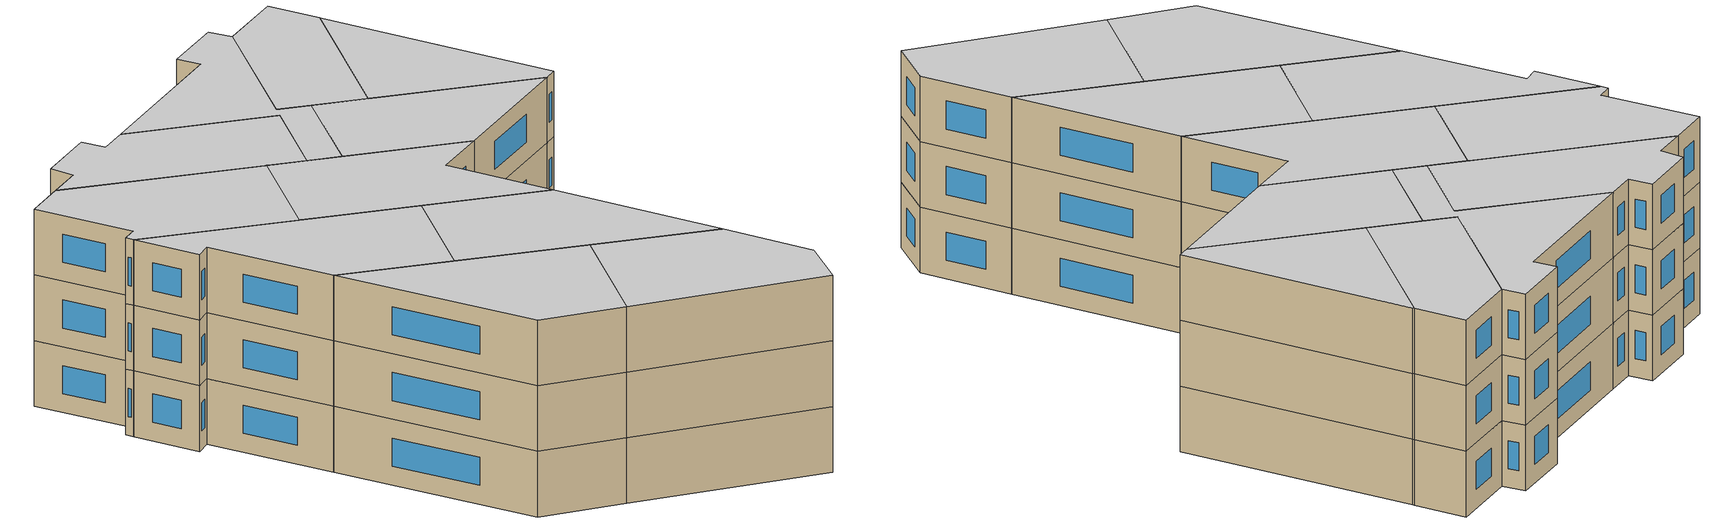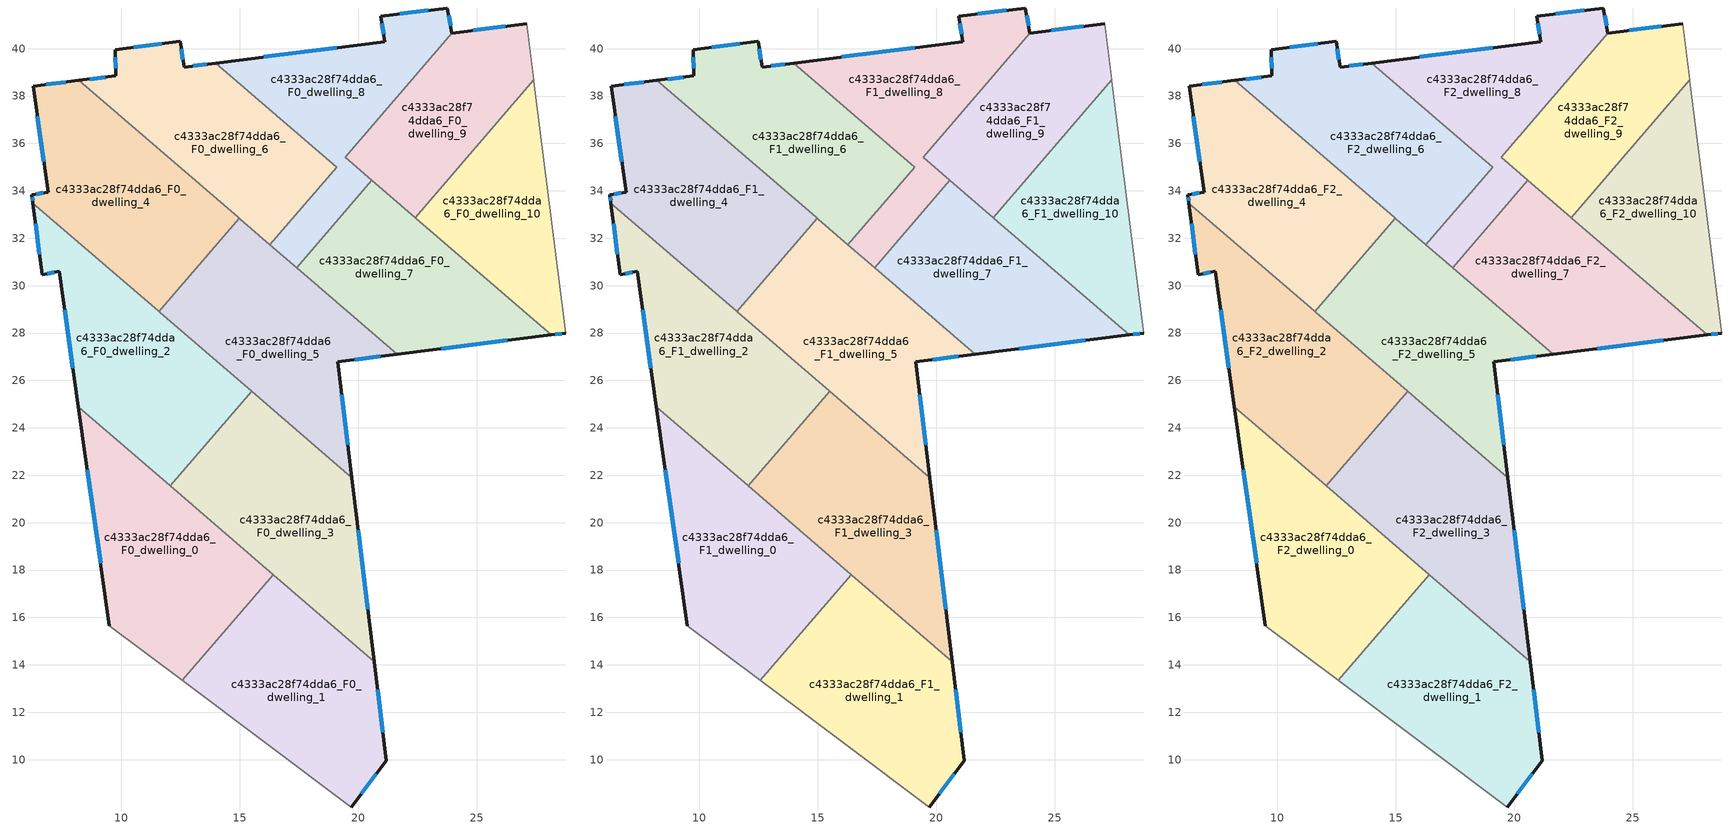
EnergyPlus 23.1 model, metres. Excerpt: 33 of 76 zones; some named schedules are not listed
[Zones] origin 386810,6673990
c4333ac28f74dda6_F0_dwelling_0
 floor ground (EU_floor_Construction): 16.42,17.81 12.58,13.34 9.51,15.64 8.2,24.88 z0
 wall outside (EU_wall_Construction): 8.2,24.88 9.51,15.64 z0:3
 wall to c4333ac28f74dda6_F0_dwelling_1 (EU_wall_Construction): 12.58,13.34 16.42,17.81 z0:3
 wall adiabatic (EU_wall_Construction): 9.51,15.64 12.58,13.34 z0:3
 wall to c4333ac28f74dda6_F0_dwelling_3 (EU_wall_Construction): 16.42,17.81 12.07,21.55 z0:3
 wall to c4333ac28f74dda6_F0_dwelling_2 (EU_wall_Construction): 12.07,21.55 8.2,24.88 z0:3
 window (EU_Window_Construction): 8.57,22.24 9.13,18.28 z0.86:2.14
c4333ac28f74dda6_F0_dwelling_1
 floor ground (EU_floor_Construction): 20.68,14.14 21.19,9.95 19.72,8 12.58,13.34 16.42,17.81 z0
 wall outside (EU_wall_Construction): 19.72,8 21.19,9.95 20.68,14.14 z0:3
 wall adiabatic (EU_wall_Construction): 12.58,13.34 19.72,8 z0:3
 wall to c4333ac28f74dda6_F0_dwelling_3 (EU_wall_Construction): 20.68,14.14 16.42,17.81 z0:3
 window (EU_Window_Construction): 21.05,11.15 20.83,12.94 / 20.14,8.56 20.77,9.39 z0.86:2.14
c4333ac28f74dda6_F0_dwelling_10
 floor ground (EU_floor_Construction): 27.42,38.62 28.76,28 28.16,27.92 22.44,32.84 22.4,32.87 27.41,38.69 z0
 wall outside (EU_wall_Construction): 28.16,27.92 28.76,28 z0:3
 wall to c4333ac28f74dda6_F0_dwelling_9 (EU_wall_Construction): 27.41,38.69 22.4,32.87 z0:3
 wall adiabatic (EU_wall_Construction): 28.76,28 27.42,38.62 27.41,38.69 z0:3
 wall to c4333ac28f74dda6_F0_dwelling_7 (EU_wall_Construction): 22.4,32.87 22.44,32.84 28.16,27.92 z0:3
 window (EU_Window_Construction): 28.33,27.94 28.59,27.98 z0.86:2.14
c4333ac28f74dda6_F0_dwelling_2
 floor ground (EU_floor_Construction): 15.51,25.54 12.07,21.55 8.2,24.88 7.39,30.61 6.67,30.46 6.28,33.48 z0
 wall outside (EU_wall_Construction): 6.28,33.48 6.67,30.46 7.39,30.61 8.2,24.88 z0:3
 wall to c4333ac28f74dda6_F0_dwelling_3 (EU_wall_Construction): 12.07,21.55 15.51,25.54 z0:3
 wall to c4333ac28f74dda6_F0_dwelling_4 (EU_wall_Construction): 11.6,28.91 11.56,28.94 6.28,33.48 z0:3
 wall to c4333ac28f74dda6_F0_dwelling_5 (EU_wall_Construction): 15.51,25.54 11.63,28.87 11.6,28.91 z0:3
 window (EU_Window_Construction): 7.62,28.97 7.97,26.52 / 6.87,30.5 7.18,30.57 / 6.39,32.62 6.56,31.32 z0.86:2.14
c4333ac28f74dda6_F0_dwelling_3
 floor ground (EU_floor_Construction): 19.74,21.9 20.68,14.14 12.07,21.55 15.51,25.54 z0
 wall outside (EU_wall_Construction): 20.68,14.14 19.74,21.9 z0:3
 wall to c4333ac28f74dda6_F0_dwelling_5 (EU_wall_Construction): 19.74,21.9 15.51,25.54 z0:3
 window (EU_Window_Construction): 20.41,16.35 20.01,19.68 z0.86:2.14
c4333ac28f74dda6_F0_dwelling_4
 floor ground (EU_floor_Construction): 14.95,32.88 14.98,32.84 11.6,28.91 11.56,28.94 6.28,33.48 6.23,33.83 6.92,33.94 6.29,38.42 8.22,38.66 z0
 wall outside (EU_wall_Construction): 8.22,38.66 6.29,38.42 6.92,33.94 6.23,33.83 6.28,33.48 z0:3
 wall to c4333ac28f74dda6_F0_dwelling_5 (EU_wall_Construction): 11.6,28.91 14.98,32.84 z0:3
 wall to c4333ac28f74dda6_F0_dwelling_6 (EU_wall_Construction): 14.98,32.84 14.95,32.88 8.22,38.66 z0:3
 window (EU_Window_Construction): 6.25,33.73 6.27,33.58 / 6.72,33.91 6.43,33.86 / 6.47,37.14 6.74,35.22 / 7.67,38.59 6.84,38.49 z0.86:2.14
c4333ac28f74dda6_F0_dwelling_5
 floor ground (EU_floor_Construction): 21.65,27.11 19.15,26.79 19.74,21.9 11.63,28.87 11.6,28.91 14.98,32.84 15.02,32.81 z0
 wall outside (EU_wall_Construction): 19.74,21.9 19.15,26.79 21.65,27.11 z0:3
 wall to c4333ac28f74dda6_F0_dwelling_7 (EU_wall_Construction): 21.65,27.11 17.41,30.75 z0:3
 wall to c4333ac28f74dda6_F0_dwelling_6 (EU_wall_Construction): 16.28,31.73 15.02,32.81 14.98,32.84 z0:3
 wall to c4333ac28f74dda6_F0_dwelling_8 (EU_wall_Construction): 17.41,30.75 16.28,31.73 z0:3
 window (EU_Window_Construction): 19.86,26.88 20.94,27.02 / 19.57,23.3 19.32,25.39 z0.86:2.14
c4333ac28f74dda6_F0_dwelling_6
 floor ground (EU_floor_Construction): 13.98,39.39 19.09,35 16.28,31.73 8.22,38.66 9.78,38.86 9.75,39.96 12.49,40.31 12.66,39.22 z0
 wall outside (EU_wall_Construction): 13.98,39.39 12.66,39.22 12.49,40.31 9.75,39.96 9.78,38.86 8.22,38.66 z0:3
 wall to c4333ac28f74dda6_F0_dwelling_8 (EU_wall_Construction): 16.28,31.73 19.09,35 13.98,39.39 z0:3
 window (EU_Window_Construction): 9.33,38.8 8.67,38.72 / 9.76,39.64 9.77,39.17 / 11.7,40.21 10.53,40.06 / 12.61,39.54 12.54,40 / 13.61,39.34 13.04,39.27 z0.86:2.14
c4333ac28f74dda6_F0_dwelling_7
 floor ground (EU_floor_Construction): 28.16,27.92 21.65,27.11 17.41,30.75 20.59,34.44 z0
 wall outside (EU_wall_Construction): 21.65,27.11 28.16,27.92 z0:3
 wall to c4333ac28f74dda6_F0_dwelling_8 (EU_wall_Construction): 20.59,34.44 17.41,30.75 z0:3
 wall to c4333ac28f74dda6_F0_dwelling_9 (EU_wall_Construction): 22.4,32.87 20.59,34.44 z0:3
 window (EU_Window_Construction): 23.51,27.34 26.3,27.69 z0.86:2.14
c4333ac28f74dda6_F0_dwelling_8
 floor ground (EU_floor_Construction): 23.76,41.71 23.96,40.65 19.45,35.42 20.59,34.44 17.41,30.75 16.28,31.73 19.09,35 13.98,39.39 21.13,40.3 20.96,41.37 z0
 wall outside (EU_wall_Construction): 23.96,40.65 23.76,41.71 20.96,41.37 21.13,40.3 13.98,39.39 z0:3
 wall to c4333ac28f74dda6_F0_dwelling_9 (EU_wall_Construction): 20.59,34.44 19.45,35.42 23.96,40.65 z0:3
 window (EU_Window_Construction): 19.09,40.04 16.03,39.65 / 21.01,41.07 21.08,40.6 / 22.96,41.62 21.76,41.47 / 23.9,40.96 23.82,41.41 z0.86:2.14
c4333ac28f74dda6_F0_dwelling_9
 floor ground (EU_floor_Construction): 27.11,41.05 27.41,38.69 22.4,32.87 19.45,35.42 23.96,40.65 z0
 wall outside (EU_wall_Construction): 27.11,41.05 23.96,40.65 z0:3
 wall adiabatic (EU_wall_Construction): 27.41,38.69 27.11,41.05 z0:3
 window (EU_Window_Construction): 26.21,40.94 24.86,40.77 z0.86:2.14
c4333ac28f74dda6_F1_dwelling_0
 floor to c4333ac28f74dda6_F0_dwelling_0 (EU_floor_Construction): 16.42,17.81 12.58,13.34 9.51,15.64 8.2,24.88 z3
 wall outside (EU_wall_Construction): 8.2,24.88 9.51,15.64 z3:6
 wall to c4333ac28f74dda6_F1_dwelling_1 (EU_wall_Construction): 12.58,13.34 16.42,17.81 z3:6
 wall adiabatic (EU_wall_Construction): 9.51,15.64 12.58,13.34 z3:6
 wall to c4333ac28f74dda6_F1_dwelling_3 (EU_wall_Construction): 16.42,17.81 12.07,21.55 z3:6
 wall to c4333ac28f74dda6_F1_dwelling_2 (EU_wall_Construction): 12.07,21.55 8.2,24.88 z3:6
 window (EU_Window_Construction): 8.57,22.24 9.13,18.28 z3.86:5.14
c4333ac28f74dda6_F1_dwelling_1
 floor to c4333ac28f74dda6_F0_dwelling_1 (EU_floor_Construction): 20.68,14.14 21.19,9.95 19.72,8 12.58,13.34 16.42,17.81 z3
 wall outside (EU_wall_Construction): 19.72,8 21.19,9.95 20.68,14.14 z3:6
 wall adiabatic (EU_wall_Construction): 12.58,13.34 19.72,8 z3:6
 wall to c4333ac28f74dda6_F1_dwelling_3 (EU_wall_Construction): 20.68,14.14 16.42,17.81 z3:6
 window (EU_Window_Construction): 21.05,11.15 20.83,12.94 / 20.14,8.56 20.77,9.39 z3.86:5.14
c4333ac28f74dda6_F1_dwelling_10
 floor to c4333ac28f74dda6_F0_dwelling_10 (EU_floor_Construction): 27.42,38.62 28.76,28 28.16,27.92 22.44,32.84 22.4,32.87 27.41,38.69 z3
 wall outside (EU_wall_Construction): 28.16,27.92 28.76,28 z3:6
 wall to c4333ac28f74dda6_F1_dwelling_9 (EU_wall_Construction): 27.41,38.69 22.4,32.87 z3:6
 wall adiabatic (EU_wall_Construction): 28.76,28 27.42,38.62 27.41,38.69 z3:6
 wall to c4333ac28f74dda6_F1_dwelling_7 (EU_wall_Construction): 22.4,32.87 22.44,32.84 28.16,27.92 z3:6
 window (EU_Window_Construction): 28.33,27.94 28.59,27.98 z3.86:5.14
c4333ac28f74dda6_F1_dwelling_2
 floor to c4333ac28f74dda6_F0_dwelling_2 (EU_floor_Construction): 15.51,25.54 12.07,21.55 8.2,24.88 7.39,30.61 6.67,30.46 6.28,33.48 z3
 wall outside (EU_wall_Construction): 6.28,33.48 6.67,30.46 7.39,30.61 8.2,24.88 z3:6
 wall to c4333ac28f74dda6_F1_dwelling_3 (EU_wall_Construction): 12.07,21.55 15.51,25.54 z3:6
 wall to c4333ac28f74dda6_F1_dwelling_4 (EU_wall_Construction): 11.6,28.91 11.56,28.94 6.28,33.48 z3:6
 wall to c4333ac28f74dda6_F1_dwelling_5 (EU_wall_Construction): 15.51,25.54 11.63,28.87 11.6,28.91 z3:6
 window (EU_Window_Construction): 7.62,28.97 7.97,26.52 / 6.87,30.5 7.18,30.57 / 6.39,32.62 6.56,31.32 z3.86:5.14
c4333ac28f74dda6_F1_dwelling_3
 floor to c4333ac28f74dda6_F0_dwelling_3 (EU_floor_Construction): 19.74,21.9 20.68,14.14 12.07,21.55 15.51,25.54 z3
 wall outside (EU_wall_Construction): 20.68,14.14 19.74,21.9 z3:6
 wall to c4333ac28f74dda6_F1_dwelling_5 (EU_wall_Construction): 19.74,21.9 15.51,25.54 z3:6
 window (EU_Window_Construction): 20.41,16.35 20.01,19.68 z3.86:5.14
c4333ac28f74dda6_F1_dwelling_4
 floor to c4333ac28f74dda6_F0_dwelling_4 (EU_floor_Construction): 14.95,32.88 14.98,32.84 11.6,28.91 11.56,28.94 6.28,33.48 6.23,33.83 6.92,33.94 6.29,38.42 8.22,38.66 z3
 wall outside (EU_wall_Construction): 8.22,38.66 6.29,38.42 6.92,33.94 6.23,33.83 6.28,33.48 z3:6
 wall to c4333ac28f74dda6_F1_dwelling_5 (EU_wall_Construction): 11.6,28.91 14.98,32.84 z3:6
 wall to c4333ac28f74dda6_F1_dwelling_6 (EU_wall_Construction): 14.98,32.84 14.95,32.88 8.22,38.66 z3:6
 window (EU_Window_Construction): 6.25,33.73 6.27,33.58 / 6.72,33.91 6.43,33.86 / 6.47,37.14 6.74,35.22 / 7.67,38.59 6.84,38.49 z3.86:5.14
c4333ac28f74dda6_F1_dwelling_5
 floor to c4333ac28f74dda6_F0_dwelling_5 (EU_floor_Construction): 21.65,27.11 19.15,26.79 19.74,21.9 11.63,28.87 11.6,28.91 14.98,32.84 15.02,32.81 z3
 wall outside (EU_wall_Construction): 19.74,21.9 19.15,26.79 21.65,27.11 z3:6
 wall to c4333ac28f74dda6_F1_dwelling_7 (EU_wall_Construction): 21.65,27.11 17.41,30.75 z3:6
 wall to c4333ac28f74dda6_F1_dwelling_6 (EU_wall_Construction): 16.28,31.73 15.02,32.81 14.98,32.84 z3:6
 wall to c4333ac28f74dda6_F1_dwelling_8 (EU_wall_Construction): 17.41,30.75 16.28,31.73 z3:6
 window (EU_Window_Construction): 19.86,26.88 20.94,27.02 / 19.57,23.3 19.32,25.39 z3.86:5.14
c4333ac28f74dda6_F1_dwelling_6
 floor to c4333ac28f74dda6_F0_dwelling_6 (EU_floor_Construction): 13.98,39.39 19.09,35 16.28,31.73 8.22,38.66 9.78,38.86 9.75,39.96 12.49,40.31 12.66,39.22 z3
 wall outside (EU_wall_Construction): 13.98,39.39 12.66,39.22 12.49,40.31 9.75,39.96 9.78,38.86 8.22,38.66 z3:6
 wall to c4333ac28f74dda6_F1_dwelling_8 (EU_wall_Construction): 16.28,31.73 19.09,35 13.98,39.39 z3:6
 window (EU_Window_Construction): 9.33,38.8 8.67,38.72 / 9.76,39.64 9.77,39.17 / 11.7,40.21 10.53,40.06 / 12.61,39.54 12.54,40 / 13.61,39.34 13.04,39.27 z3.86:5.14
c4333ac28f74dda6_F1_dwelling_7
 floor to c4333ac28f74dda6_F0_dwelling_7 (EU_floor_Construction): 28.16,27.92 21.65,27.11 17.41,30.75 20.59,34.44 z3
 wall outside (EU_wall_Construction): 21.65,27.11 28.16,27.92 z3:6
 wall to c4333ac28f74dda6_F1_dwelling_8 (EU_wall_Construction): 20.59,34.44 17.41,30.75 z3:6
 wall to c4333ac28f74dda6_F1_dwelling_9 (EU_wall_Construction): 22.4,32.87 20.59,34.44 z3:6
 window (EU_Window_Construction): 23.51,27.34 26.3,27.69 z3.86:5.14
c4333ac28f74dda6_F1_dwelling_8
 floor to c4333ac28f74dda6_F0_dwelling_8 (EU_floor_Construction): 23.76,41.71 23.96,40.65 19.45,35.42 20.59,34.44 17.41,30.75 16.28,31.73 19.09,35 13.98,39.39 21.13,40.3 20.96,41.37 z3
 wall outside (EU_wall_Construction): 23.96,40.65 23.76,41.71 20.96,41.37 21.13,40.3 13.98,39.39 z3:6
 wall to c4333ac28f74dda6_F1_dwelling_9 (EU_wall_Construction): 20.59,34.44 19.45,35.42 23.96,40.65 z3:6
 window (EU_Window_Construction): 19.09,40.04 16.03,39.65 / 21.01,41.07 21.08,40.6 / 22.96,41.62 21.76,41.47 / 23.9,40.96 23.82,41.41 z3.86:5.14
c4333ac28f74dda6_F1_dwelling_9
 floor to c4333ac28f74dda6_F0_dwelling_9 (EU_floor_Construction): 27.11,41.05 27.41,38.69 22.4,32.87 19.45,35.42 23.96,40.65 z3
 wall outside (EU_wall_Construction): 27.11,41.05 23.96,40.65 z3:6
 wall adiabatic (EU_wall_Construction): 27.41,38.69 27.11,41.05 z3:6
 window (EU_Window_Construction): 26.21,40.94 24.86,40.77 z3.86:5.14
c4333ac28f74dda6_F2_dwelling_0
 floor to c4333ac28f74dda6_F1_dwelling_0 (EU_floor_Construction): 16.42,17.81 12.58,13.34 9.51,15.64 8.2,24.88 z6
 wall outside (EU_wall_Construction): 8.2,24.88 9.51,15.64 z6:9
 wall to c4333ac28f74dda6_F2_dwelling_1 (EU_wall_Construction): 12.58,13.34 16.42,17.81 z6:9
 wall adiabatic (EU_wall_Construction): 9.51,15.64 12.58,13.34 z6:9
 wall to c4333ac28f74dda6_F2_dwelling_3 (EU_wall_Construction): 16.42,17.81 12.07,21.55 z6:9
 wall to c4333ac28f74dda6_F2_dwelling_2 (EU_wall_Construction): 12.07,21.55 8.2,24.88 z6:9
 window (EU_Window_Construction): 8.57,22.24 9.13,18.28 z6.86:8.14
 ceiling to c4333ac28f74dda6_F3_dwelling_0 (EU_floor_Construction): 12.58,13.34 16.42,17.81 8.2,24.88 9.51,15.64 z9
c4333ac28f74dda6_F2_dwelling_1
 floor to c4333ac28f74dda6_F1_dwelling_1 (EU_floor_Construction): 20.68,14.14 21.19,9.95 19.72,8 12.58,13.34 16.42,17.81 z6
 wall outside (EU_wall_Construction): 19.72,8 21.19,9.95 20.68,14.14 z6:9
 wall adiabatic (EU_wall_Construction): 12.58,13.34 19.72,8 z6:9
 wall to c4333ac28f74dda6_F2_dwelling_3 (EU_wall_Construction): 20.68,14.14 16.42,17.81 z6:9
 window (EU_Window_Construction): 21.05,11.15 20.83,12.94 / 20.14,8.56 20.77,9.39 z6.86:8.14
 ceiling to c4333ac28f74dda6_F3_dwelling_1 (EU_floor_Construction): 19.72,8 21.19,9.95 20.68,14.14 16.42,17.81 12.58,13.34 z9
c4333ac28f74dda6_F2_dwelling_10
 floor to c4333ac28f74dda6_F1_dwelling_10 (EU_floor_Construction): 27.42,38.62 28.76,28 28.16,27.92 22.44,32.84 22.4,32.87 27.41,38.69 z6
 wall outside (EU_wall_Construction): 28.16,27.92 28.76,28 z6:9
 wall to c4333ac28f74dda6_F2_dwelling_9 (EU_wall_Construction): 27.41,38.69 22.4,32.87 z6:9
 wall adiabatic (EU_wall_Construction): 28.76,28 27.42,38.62 27.41,38.69 z6:9
 wall to c4333ac28f74dda6_F2_dwelling_7 (EU_wall_Construction): 22.4,32.87 22.44,32.84 28.16,27.92 z6:9
 window (EU_Window_Construction): 28.33,27.94 28.59,27.98 z6.86:8.14
 ceiling to c4333ac28f74dda6_F3_dwelling_10 (EU_floor_Construction): 28.76,28 27.42,38.62 27.41,38.69 22.4,32.87 22.44,32.84 28.16,27.92 z9
c4333ac28f74dda6_F2_dwelling_2
 floor to c4333ac28f74dda6_F1_dwelling_2 (EU_floor_Construction): 15.51,25.54 12.07,21.55 8.2,24.88 7.39,30.61 6.67,30.46 6.28,33.48 z6
 wall outside (EU_wall_Construction): 6.28,33.48 6.67,30.46 7.39,30.61 8.2,24.88 z6:9
 wall to c4333ac28f74dda6_F2_dwelling_3 (EU_wall_Construction): 12.07,21.55 15.51,25.54 z6:9
 wall to c4333ac28f74dda6_F2_dwelling_4 (EU_wall_Construction): 11.6,28.91 11.56,28.94 6.28,33.48 z6:9
 wall to c4333ac28f74dda6_F2_dwelling_5 (EU_wall_Construction): 15.51,25.54 11.63,28.87 11.6,28.91 z6:9
 window (EU_Window_Construction): 7.62,28.97 7.97,26.52 / 6.87,30.5 7.18,30.57 / 6.39,32.62 6.56,31.32 z6.86:8.14
 ceiling to c4333ac28f74dda6_F3_dwelling_2 (EU_floor_Construction): 12.07,21.55 15.51,25.54 6.28,33.48 6.67,30.46 7.39,30.61 8.2,24.88 z9
c4333ac28f74dda6_F2_dwelling_3
 floor to c4333ac28f74dda6_F1_dwelling_3 (EU_floor_Construction): 19.74,21.9 20.68,14.14 12.07,21.55 15.51,25.54 z6
 wall outside (EU_wall_Construction): 20.68,14.14 19.74,21.9 z6:9
 wall to c4333ac28f74dda6_F2_dwelling_5 (EU_wall_Construction): 19.74,21.9 15.51,25.54 z6:9
 window (EU_Window_Construction): 20.41,16.35 20.01,19.68 z6.86:8.14
 ceiling to c4333ac28f74dda6_F3_dwelling_3 (EU_floor_Construction): 20.68,14.14 19.74,21.9 15.51,25.54 12.07,21.55 z9
c4333ac28f74dda6_F2_dwelling_4
 floor to c4333ac28f74dda6_F1_dwelling_4 (EU_floor_Construction): 14.95,32.88 14.98,32.84 11.6,28.91 11.56,28.94 6.28,33.48 6.23,33.83 6.92,33.94 6.29,38.42 8.22,38.66 z6
 wall outside (EU_wall_Construction): 8.22,38.66 6.29,38.42 6.92,33.94 6.23,33.83 6.28,33.48 z6:9
 wall to c4333ac28f74dda6_F2_dwelling_5 (EU_wall_Construction): 11.6,28.91 14.98,32.84 z6:9
 wall to c4333ac28f74dda6_F2_dwelling_6 (EU_wall_Construction): 14.98,32.84 14.95,32.88 8.22,38.66 z6:9
 window (EU_Window_Construction): 6.25,33.73 6.27,33.58 / 6.72,33.91 6.43,33.86 / 6.47,37.14 6.74,35.22 / 7.67,38.59 6.84,38.49 z6.86:8.14
 ceiling to c4333ac28f74dda6_F3_dwelling_4 (EU_floor_Construction): 11.6,28.91 14.98,32.84 14.95,32.88 8.22,38.66 6.29,38.42 6.92,33.94 6.23,33.83 6.28,33.48 11.56,28.94 z9
c4333ac28f74dda6_F2_dwelling_5
 floor to c4333ac28f74dda6_F1_dwelling_5 (EU_floor_Construction): 21.65,27.11 19.15,26.79 19.74,21.9 11.63,28.87 11.6,28.91 14.98,32.84 15.02,32.81 z6
 wall outside (EU_wall_Construction): 19.74,21.9 19.15,26.79 21.65,27.11 z6:9
 wall to c4333ac28f74dda6_F2_dwelling_7 (EU_wall_Construction): 21.65,27.11 17.41,30.75 z6:9
 wall to c4333ac28f74dda6_F2_dwelling_6 (EU_wall_Construction): 16.28,31.73 15.02,32.81 14.98,32.84 z6:9
 wall to c4333ac28f74dda6_F2_dwelling_8 (EU_wall_Construction): 17.41,30.75 16.28,31.73 z6:9
 window (EU_Window_Construction): 19.86,26.88 20.94,27.02 / 19.57,23.3 19.32,25.39 z6.86:8.14
 ceiling to c4333ac28f74dda6_F3_dwelling_5 (EU_floor_Construction): 19.74,21.9 19.15,26.79 21.65,27.11 15.02,32.81 14.98,32.84 11.6,28.91 11.63,28.87 z9
c4333ac28f74dda6_F2_dwelling_6
 floor to c4333ac28f74dda6_F1_dwelling_6 (EU_floor_Construction): 13.98,39.39 19.09,35 16.28,31.73 8.22,38.66 9.78,38.86 9.75,39.96 12.49,40.31 12.66,39.22 z6
 wall outside (EU_wall_Construction): 13.98,39.39 12.66,39.22 12.49,40.31 9.75,39.96 9.78,38.86 8.22,38.66 z6:9
 wall to c4333ac28f74dda6_F2_dwelling_8 (EU_wall_Construction): 16.28,31.73 19.09,35 13.98,39.39 z6:9
 window (EU_Window_Construction): 9.33,38.8 8.67,38.72 / 9.76,39.64 9.77,39.17 / 11.7,40.21 10.53,40.06 / 12.61,39.54 12.54,40 / 13.61,39.34 13.04,39.27 z6.86:8.14
 ceiling to c4333ac28f74dda6_F3_dwelling_6 (EU_floor_Construction): 16.28,31.73 19.09,35 13.98,39.39 12.66,39.22 12.49,40.31 9.75,39.96 9.78,38.86 8.22,38.66 z9
c4333ac28f74dda6_F2_dwelling_7
 floor to c4333ac28f74dda6_F1_dwelling_7 (EU_floor_Construction): 28.16,27.92 21.65,27.11 17.41,30.75 20.59,34.44 z6
 wall outside (EU_wall_Construction): 21.65,27.11 28.16,27.92 z6:9
 wall to c4333ac28f74dda6_F2_dwelling_8 (EU_wall_Construction): 20.59,34.44 17.41,30.75 z6:9
 wall to c4333ac28f74dda6_F2_dwelling_9 (EU_wall_Construction): 22.4,32.87 20.59,34.44 z6:9
 window (EU_Window_Construction): 23.51,27.34 26.3,27.69 z6.86:8.14
 ceiling to c4333ac28f74dda6_F3_dwelling_7 (EU_floor_Construction): 28.16,27.92 20.59,34.44 17.41,30.75 21.65,27.11 z9
c4333ac28f74dda6_F2_dwelling_8
 floor to c4333ac28f74dda6_F1_dwelling_8 (EU_floor_Construction): 23.76,41.71 23.96,40.65 19.45,35.42 20.59,34.44 17.41,30.75 16.28,31.73 19.09,35 13.98,39.39 21.13,40.3 20.96,41.37 z6
 wall outside (EU_wall_Construction): 23.96,40.65 23.76,41.71 20.96,41.37 21.13,40.3 13.98,39.39 z6:9
 wall to c4333ac28f74dda6_F2_dwelling_9 (EU_wall_Construction): 20.59,34.44 19.45,35.42 23.96,40.65 z6:9
 window (EU_Window_Construction): 19.09,40.04 16.03,39.65 / 21.01,41.07 21.08,40.6 / 22.96,41.62 21.76,41.47 / 23.9,40.96 23.82,41.41 z6.86:8.14
 ceiling to c4333ac28f74dda6_F3_dwelling_8 (EU_floor_Construction): 20.59,34.44 19.45,35.42 23.96,40.65 23.76,41.71 20.96,41.37 21.13,40.3 13.98,39.39 19.09,35 16.28,31.73 17.41,30.75 z9
c4333ac28f74dda6_F2_dwelling_9
 floor to c4333ac28f74dda6_F1_dwelling_9 (EU_floor_Construction): 27.11,41.05 27.41,38.69 22.4,32.87 19.45,35.42 23.96,40.65 z6
 wall outside (EU_wall_Construction): 27.11,41.05 23.96,40.65 z6:9
 wall adiabatic (EU_wall_Construction): 27.41,38.69 27.11,41.05 z6:9
 window (EU_Window_Construction): 26.21,40.94 24.86,40.77 z6.86:8.14
 ceiling to c4333ac28f74dda6_F3_dwelling_9 (EU_floor_Construction): 22.4,32.87 27.41,38.69 27.11,41.05 23.96,40.65 19.45,35.42 z9
[Building]
EU S2 Campaign: North Axis=0; Terrain=City; Solar Distribution=FullExterior
[Site:Location]
Helsinki-Vantaa.AP: Latitude=60.317; Longitude=24.963; Time Zone=2; Elevation=54.6
[SizingPeriod:WeatherFileDays]
AnnualSizingPeriod: Begin Month=1; Begin Day of Month=1; End Month=12; End Day of Month=31; Day of Week for Start Day=Monday; Use Weather File Daylight Saving Period=No; Use Weather File Rain and Snow Indicators=No
[MATERIAL]
EU_InternalMass_Material: Roughness=MediumRough; Thickness=0.1; Conductivity=1; Density=1800; Specific Heat=900; Thermal Absorptance=0.9; Solar Absorptance=0.7; Visible Absorptance=0.7
[MATERIAL:NOMASS] Roughness=MediumRough; Thermal Absorptance=0.9; Solar Absorptance=0.7; Visible Absorptance=0.7
Name | Thermal Resistance
EU_wall_NoMass | 1.10183
EU_floor_NoMass | 1.70606
[WINDOWMATERIAL:SIMPLEGLAZINGSYSTEM]
EU_Window_SimpleGlazing: UFactor=3.11035; Solar Heat Gain Coefficient=0.8; Visible Transmittance=0.8
[CONSTRUCTION]
EU_wall_Construction: EU_wall_NoMass
EU_floor_Construction: EU_floor_NoMass
EU_Window_Construction: EU_Window_SimpleGlazing
EU_InternalMass_Construction: EU_InternalMass_Material
[ZONE] Type=1; Multiplier=1; Ceiling Height=autocalculate; Floor Area=autocalculate; Part of Total Floor Area=Yes
Name | Volume
c4333ac28f74dda6_F0_dwelling_0; c4333ac28f74dda6_F1_dwelling_0; c4333ac28f74dda6_F2_dwelling_0 | 133.868
c4333ac28f74dda6_F0_dwelling_1; c4333ac28f74dda6_F1_dwelling_1; c4333ac28f74dda6_F2_dwelling_1 | 133.848
c4333ac28f74dda6_F0_dwelling_10; c4333ac28f74dda6_F1_dwelling_10; c4333ac28f74dda6_F2_dwelling_10 | 97.1448
c4333ac28f74dda6_F0_dwelling_2; c4333ac28f74dda6_F1_dwelling_2; c4333ac28f74dda6_F2_dwelling_2 | 133.855
c4333ac28f74dda6_F0_dwelling_3; c4333ac28f74dda6_F1_dwelling_3; c4333ac28f74dda6_F2_dwelling_3 | 133.854
c4333ac28f74dda6_F0_dwelling_4; c4333ac28f74dda6_F1_dwelling_4; c4333ac28f74dda6_F2_dwelling_4 | 134.108
c4333ac28f74dda6_F0_dwelling_5; c4333ac28f74dda6_F1_dwelling_5; c4333ac28f74dda6_F2_dwelling_5 | 133.578
c4333ac28f74dda6_F0_dwelling_6; c4333ac28f74dda6_F1_dwelling_6; c4333ac28f74dda6_F2_dwelling_6 | 121.592
c4333ac28f74dda6_F0_dwelling_7; c4333ac28f74dda6_F1_dwelling_7; c4333ac28f74dda6_F2_dwelling_7 | 113.573
c4333ac28f74dda6_F0_dwelling_8; c4333ac28f74dda6_F1_dwelling_8; c4333ac28f74dda6_F2_dwelling_8 | 106.486
c4333ac28f74dda6_F0_dwelling_9; c4333ac28f74dda6_F1_dwelling_9; c4333ac28f74dda6_F2_dwelling_9 | 96.6753
[INTERNALMASS] Construction=EU_InternalMass_Construction
Name | Zone or ZoneList | Surface Area
c4333ac28f74dda6_F0_dwelling_0_EU_InternalMass | c4333ac28f74dda6_F0_dwelling_0 | 44.6228
c4333ac28f74dda6_F0_dwelling_1_EU_InternalMass | c4333ac28f74dda6_F0_dwelling_1 | 44.6159
c4333ac28f74dda6_F0_dwelling_2_EU_InternalMass | c4333ac28f74dda6_F0_dwelling_2 | 44.6182
c4333ac28f74dda6_F0_dwelling_3_EU_InternalMass | c4333ac28f74dda6_F0_dwelling_3 | 44.618
c4333ac28f74dda6_F0_dwelling_4_EU_InternalMass | c4333ac28f74dda6_F0_dwelling_4 | 44.7022
c4333ac28f74dda6_F0_dwelling_5_EU_InternalMass | c4333ac28f74dda6_F0_dwelling_5 | 44.5273
c4333ac28f74dda6_F0_dwelling_6_EU_InternalMass | c4333ac28f74dda6_F0_dwelling_6 | 40.5321
c4333ac28f74dda6_F0_dwelling_7_EU_InternalMass | c4333ac28f74dda6_F0_dwelling_7 | 37.8554
c4333ac28f74dda6_F0_dwelling_8_EU_InternalMass | c4333ac28f74dda6_F0_dwelling_8 | 35.4959
c4333ac28f74dda6_F0_dwelling_9_EU_InternalMass | c4333ac28f74dda6_F0_dwelling_9 | 32.2233
c4333ac28f74dda6_F0_dwelling_10_EU_InternalMass | c4333ac28f74dda6_F0_dwelling_10 | 32.382
c4333ac28f74dda6_F1_dwelling_0_EU_InternalMass | c4333ac28f74dda6_F1_dwelling_0 | 44.6228
c4333ac28f74dda6_F1_dwelling_1_EU_InternalMass | c4333ac28f74dda6_F1_dwelling_1 | 44.6159
c4333ac28f74dda6_F1_dwelling_2_EU_InternalMass | c4333ac28f74dda6_F1_dwelling_2 | 44.6182
c4333ac28f74dda6_F1_dwelling_3_EU_InternalMass | c4333ac28f74dda6_F1_dwelling_3 | 44.618
c4333ac28f74dda6_F1_dwelling_4_EU_InternalMass | c4333ac28f74dda6_F1_dwelling_4 | 44.7022
c4333ac28f74dda6_F1_dwelling_5_EU_InternalMass | c4333ac28f74dda6_F1_dwelling_5 | 44.5273
c4333ac28f74dda6_F1_dwelling_6_EU_InternalMass | c4333ac28f74dda6_F1_dwelling_6 | 40.5321
c4333ac28f74dda6_F1_dwelling_7_EU_InternalMass | c4333ac28f74dda6_F1_dwelling_7 | 37.8554
c4333ac28f74dda6_F1_dwelling_8_EU_InternalMass | c4333ac28f74dda6_F1_dwelling_8 | 35.4959
c4333ac28f74dda6_F1_dwelling_9_EU_InternalMass | c4333ac28f74dda6_F1_dwelling_9 | 32.2233
c4333ac28f74dda6_F1_dwelling_10_EU_InternalMass | c4333ac28f74dda6_F1_dwelling_10 | 32.382
c4333ac28f74dda6_F2_dwelling_0_EU_InternalMass | c4333ac28f74dda6_F2_dwelling_0 | 44.6228
c4333ac28f74dda6_F2_dwelling_1_EU_InternalMass | c4333ac28f74dda6_F2_dwelling_1 | 44.6159
c4333ac28f74dda6_F2_dwelling_2_EU_InternalMass | c4333ac28f74dda6_F2_dwelling_2 | 44.6182
c4333ac28f74dda6_F2_dwelling_3_EU_InternalMass | c4333ac28f74dda6_F2_dwelling_3 | 44.618
c4333ac28f74dda6_F2_dwelling_4_EU_InternalMass | c4333ac28f74dda6_F2_dwelling_4 | 44.7022
c4333ac28f74dda6_F2_dwelling_5_EU_InternalMass | c4333ac28f74dda6_F2_dwelling_5 | 44.5273
c4333ac28f74dda6_F2_dwelling_6_EU_InternalMass | c4333ac28f74dda6_F2_dwelling_6 | 40.5321
c4333ac28f74dda6_F2_dwelling_7_EU_InternalMass | c4333ac28f74dda6_F2_dwelling_7 | 37.8554
c4333ac28f74dda6_F2_dwelling_8_EU_InternalMass | c4333ac28f74dda6_F2_dwelling_8 | 35.4959
c4333ac28f74dda6_F2_dwelling_9_EU_InternalMass | c4333ac28f74dda6_F2_dwelling_9 | 32.2233
c4333ac28f74dda6_F2_dwelling_10_EU_InternalMass | c4333ac28f74dda6_F2_dwelling_10 | 32.382
[OTHEREQUIPMENT] Fuel Type=Electricity; Design Level Calculation Method=Watts/Area; Power per Zone Floor Area=1; Fraction Latent=0; Fraction Radiant=0; Fraction Lost=0; Carbon Dioxide Generation Rate=0; EndUse Subcategory=EU_Step8_InternalGains
Name | Zone or ZoneList or Space or SpaceList | Schedule
EU_Step8_InternalGain_c4333ac28f74dda6_F0_dwelling_0_f000 | c4333ac28f74dda6_F0_dwelling_0 | EU_Step8_GainSchedule_c4333ac28f74dda6_F0_dwelling_0_f000
EU_Step8_InternalGain_c4333ac28f74dda6_F0_dwelling_1_f000 | c4333ac28f74dda6_F0_dwelling_1 | EU_Step8_GainSchedule_c4333ac28f74dda6_F0_dwelling_1_f000
EU_Step8_InternalGain_c4333ac28f74dda6_F0_dwelling_2_f000 | c4333ac28f74dda6_F0_dwelling_2 | EU_Step8_GainSchedule_c4333ac28f74dda6_F0_dwelling_2_f000
EU_Step8_InternalGain_c4333ac28f74dda6_F0_dwelling_3_f000 | c4333ac28f74dda6_F0_dwelling_3 | EU_Step8_GainSchedule_c4333ac28f74dda6_F0_dwelling_3_f000
EU_Step8_InternalGain_c4333ac28f74dda6_F0_dwelling_4_f000 | c4333ac28f74dda6_F0_dwelling_4 | EU_Step8_GainSchedule_c4333ac28f74dda6_F0_dwelling_4_f000
EU_Step8_InternalGain_c4333ac28f74dda6_F0_dwelling_5_f000 | c4333ac28f74dda6_F0_dwelling_5 | EU_Step8_GainSchedule_c4333ac28f74dda6_F0_dwelling_5_f000
EU_Step8_InternalGain_c4333ac28f74dda6_F0_dwelling_6_f000 | c4333ac28f74dda6_F0_dwelling_6 | EU_Step8_GainSchedule_c4333ac28f74dda6_F0_dwelling_6_f000
EU_Step8_InternalGain_c4333ac28f74dda6_F0_dwelling_7_f000 | c4333ac28f74dda6_F0_dwelling_7 | EU_Step8_GainSchedule_c4333ac28f74dda6_F0_dwelling_7_f000
EU_Step8_InternalGain_c4333ac28f74dda6_F0_dwelling_8_f000 | c4333ac28f74dda6_F0_dwelling_8 | EU_Step8_GainSchedule_c4333ac28f74dda6_F0_dwelling_8_f000
EU_Step8_InternalGain_c4333ac28f74dda6_F0_dwelling_9_f000 | c4333ac28f74dda6_F0_dwelling_9 | EU_Step8_GainSchedule_c4333ac28f74dda6_F0_dwelling_9_f000
EU_Step8_InternalGain_c4333ac28f74dda6_F0_dwelling_10_f000 | c4333ac28f74dda6_F0_dwelling_10 | EU_Step8_GainSchedule_c4333ac28f74dda6_F0_dwelling_10_f000
EU_Step8_InternalGain_c4333ac28f74dda6_F1_dwelling_0_f000 | c4333ac28f74dda6_F1_dwelling_0 | EU_Step8_GainSchedule_c4333ac28f74dda6_F1_dwelling_0_f000
EU_Step8_InternalGain_c4333ac28f74dda6_F1_dwelling_1_f000 | c4333ac28f74dda6_F1_dwelling_1 | EU_Step8_GainSchedule_c4333ac28f74dda6_F1_dwelling_1_f000
EU_Step8_InternalGain_c4333ac28f74dda6_F1_dwelling_2_f000 | c4333ac28f74dda6_F1_dwelling_2 | EU_Step8_GainSchedule_c4333ac28f74dda6_F1_dwelling_2_f000
EU_Step8_InternalGain_c4333ac28f74dda6_F1_dwelling_3_f000 | c4333ac28f74dda6_F1_dwelling_3 | EU_Step8_GainSchedule_c4333ac28f74dda6_F1_dwelling_3_f000
EU_Step8_InternalGain_c4333ac28f74dda6_F1_dwelling_4_f000 | c4333ac28f74dda6_F1_dwelling_4 | EU_Step8_GainSchedule_c4333ac28f74dda6_F1_dwelling_4_f000
EU_Step8_InternalGain_c4333ac28f74dda6_F1_dwelling_5_f000 | c4333ac28f74dda6_F1_dwelling_5 | EU_Step8_GainSchedule_c4333ac28f74dda6_F1_dwelling_5_f000
EU_Step8_InternalGain_c4333ac28f74dda6_F1_dwelling_6_f000 | c4333ac28f74dda6_F1_dwelling_6 | EU_Step8_GainSchedule_c4333ac28f74dda6_F1_dwelling_6_f000
EU_Step8_InternalGain_c4333ac28f74dda6_F1_dwelling_7_f000 | c4333ac28f74dda6_F1_dwelling_7 | EU_Step8_GainSchedule_c4333ac28f74dda6_F1_dwelling_7_f000
EU_Step8_InternalGain_c4333ac28f74dda6_F1_dwelling_8_f000 | c4333ac28f74dda6_F1_dwelling_8 | EU_Step8_GainSchedule_c4333ac28f74dda6_F1_dwelling_8_f000
EU_Step8_InternalGain_c4333ac28f74dda6_F1_dwelling_9_f000 | c4333ac28f74dda6_F1_dwelling_9 | EU_Step8_GainSchedule_c4333ac28f74dda6_F1_dwelling_9_f000
EU_Step8_InternalGain_c4333ac28f74dda6_F1_dwelling_10_f000 | c4333ac28f74dda6_F1_dwelling_10 | EU_Step8_GainSchedule_c4333ac28f74dda6_F1_dwelling_10_f000
EU_Step8_InternalGain_c4333ac28f74dda6_F2_dwelling_0_f000 | c4333ac28f74dda6_F2_dwelling_0 | EU_Step8_GainSchedule_c4333ac28f74dda6_F2_dwelling_0_f000
EU_Step8_InternalGain_c4333ac28f74dda6_F2_dwelling_1_f000 | c4333ac28f74dda6_F2_dwelling_1 | EU_Step8_GainSchedule_c4333ac28f74dda6_F2_dwelling_1_f000
EU_Step8_InternalGain_c4333ac28f74dda6_F2_dwelling_2_f000 | c4333ac28f74dda6_F2_dwelling_2 | EU_Step8_GainSchedule_c4333ac28f74dda6_F2_dwelling_2_f000
EU_Step8_InternalGain_c4333ac28f74dda6_F2_dwelling_3_f000 | c4333ac28f74dda6_F2_dwelling_3 | EU_Step8_GainSchedule_c4333ac28f74dda6_F2_dwelling_3_f000
EU_Step8_InternalGain_c4333ac28f74dda6_F2_dwelling_4_f000 | c4333ac28f74dda6_F2_dwelling_4 | EU_Step8_GainSchedule_c4333ac28f74dda6_F2_dwelling_4_f000
EU_Step8_InternalGain_c4333ac28f74dda6_F2_dwelling_5_f000 | c4333ac28f74dda6_F2_dwelling_5 | EU_Step8_GainSchedule_c4333ac28f74dda6_F2_dwelling_5_f000
EU_Step8_InternalGain_c4333ac28f74dda6_F2_dwelling_6_f000 | c4333ac28f74dda6_F2_dwelling_6 | EU_Step8_GainSchedule_c4333ac28f74dda6_F2_dwelling_6_f000
EU_Step8_InternalGain_c4333ac28f74dda6_F2_dwelling_7_f000 | c4333ac28f74dda6_F2_dwelling_7 | EU_Step8_GainSchedule_c4333ac28f74dda6_F2_dwelling_7_f000
EU_Step8_InternalGain_c4333ac28f74dda6_F2_dwelling_8_f000 | c4333ac28f74dda6_F2_dwelling_8 | EU_Step8_GainSchedule_c4333ac28f74dda6_F2_dwelling_8_f000
EU_Step8_InternalGain_c4333ac28f74dda6_F2_dwelling_9_f000 | c4333ac28f74dda6_F2_dwelling_9 | EU_Step8_GainSchedule_c4333ac28f74dda6_F2_dwelling_9_f000
EU_Step8_InternalGain_c4333ac28f74dda6_F2_dwelling_10_f000 | c4333ac28f74dda6_F2_dwelling_10 | EU_Step8_GainSchedule_c4333ac28f74dda6_F2_dwelling_10_f000
[ZONEVENTILATION:DESIGNFLOWRATE] Schedule=EU_AlwaysOn; Design Flow Rate Calculation Method=AirChanges/Hour; Air Changes per Hour=0.756316; Ventilation Type=Natural; Fan Pressure Rise=0; Fan Total Efficiency=1; Constant Term Coefficient=1; Temperature Term Coefficient=0; Velocity Term Coefficient=0; Velocity Squared Term Coefficient=0; Minimum Indoor Temperature=-100; Maximum Indoor Temperature=100; Delta Temperature=-100; Minimum Outdoor Temperature=-100; Maximum Outdoor Temperature=100; Maximum Wind Speed=40
Name | Zone or ZoneList or Space or SpaceList
EU_ConstantAir_c4333ac28f74dda6_F0_dwelling_0 | c4333ac28f74dda6_F0_dwelling_0
EU_ConstantAir_c4333ac28f74dda6_F0_dwelling_1 | c4333ac28f74dda6_F0_dwelling_1
EU_ConstantAir_c4333ac28f74dda6_F0_dwelling_2 | c4333ac28f74dda6_F0_dwelling_2
EU_ConstantAir_c4333ac28f74dda6_F0_dwelling_3 | c4333ac28f74dda6_F0_dwelling_3
EU_ConstantAir_c4333ac28f74dda6_F0_dwelling_4 | c4333ac28f74dda6_F0_dwelling_4
EU_ConstantAir_c4333ac28f74dda6_F0_dwelling_5 | c4333ac28f74dda6_F0_dwelling_5
EU_ConstantAir_c4333ac28f74dda6_F0_dwelling_6 | c4333ac28f74dda6_F0_dwelling_6
EU_ConstantAir_c4333ac28f74dda6_F0_dwelling_7 | c4333ac28f74dda6_F0_dwelling_7
EU_ConstantAir_c4333ac28f74dda6_F0_dwelling_8 | c4333ac28f74dda6_F0_dwelling_8
EU_ConstantAir_c4333ac28f74dda6_F0_dwelling_9 | c4333ac28f74dda6_F0_dwelling_9
EU_ConstantAir_c4333ac28f74dda6_F0_dwelling_10 | c4333ac28f74dda6_F0_dwelling_10
EU_ConstantAir_c4333ac28f74dda6_F1_dwelling_0 | c4333ac28f74dda6_F1_dwelling_0
EU_ConstantAir_c4333ac28f74dda6_F1_dwelling_1 | c4333ac28f74dda6_F1_dwelling_1
EU_ConstantAir_c4333ac28f74dda6_F1_dwelling_2 | c4333ac28f74dda6_F1_dwelling_2
EU_ConstantAir_c4333ac28f74dda6_F1_dwelling_3 | c4333ac28f74dda6_F1_dwelling_3
EU_ConstantAir_c4333ac28f74dda6_F1_dwelling_4 | c4333ac28f74dda6_F1_dwelling_4
EU_ConstantAir_c4333ac28f74dda6_F1_dwelling_5 | c4333ac28f74dda6_F1_dwelling_5
EU_ConstantAir_c4333ac28f74dda6_F1_dwelling_6 | c4333ac28f74dda6_F1_dwelling_6
EU_ConstantAir_c4333ac28f74dda6_F1_dwelling_7 | c4333ac28f74dda6_F1_dwelling_7
EU_ConstantAir_c4333ac28f74dda6_F1_dwelling_8 | c4333ac28f74dda6_F1_dwelling_8
EU_ConstantAir_c4333ac28f74dda6_F1_dwelling_9 | c4333ac28f74dda6_F1_dwelling_9
EU_ConstantAir_c4333ac28f74dda6_F1_dwelling_10 | c4333ac28f74dda6_F1_dwelling_10
EU_ConstantAir_c4333ac28f74dda6_F2_dwelling_0 | c4333ac28f74dda6_F2_dwelling_0
EU_ConstantAir_c4333ac28f74dda6_F2_dwelling_1 | c4333ac28f74dda6_F2_dwelling_1
EU_ConstantAir_c4333ac28f74dda6_F2_dwelling_2 | c4333ac28f74dda6_F2_dwelling_2
EU_ConstantAir_c4333ac28f74dda6_F2_dwelling_3 | c4333ac28f74dda6_F2_dwelling_3
EU_ConstantAir_c4333ac28f74dda6_F2_dwelling_4 | c4333ac28f74dda6_F2_dwelling_4
EU_ConstantAir_c4333ac28f74dda6_F2_dwelling_5 | c4333ac28f74dda6_F2_dwelling_5
EU_ConstantAir_c4333ac28f74dda6_F2_dwelling_6 | c4333ac28f74dda6_F2_dwelling_6
EU_ConstantAir_c4333ac28f74dda6_F2_dwelling_7 | c4333ac28f74dda6_F2_dwelling_7
EU_ConstantAir_c4333ac28f74dda6_F2_dwelling_8 | c4333ac28f74dda6_F2_dwelling_8
EU_ConstantAir_c4333ac28f74dda6_F2_dwelling_9 | c4333ac28f74dda6_F2_dwelling_9
EU_ConstantAir_c4333ac28f74dda6_F2_dwelling_10 | c4333ac28f74dda6_F2_dwelling_10
[HVACTEMPLATE:ZONE:IDEALLOADSAIRSYSTEM] System Availability Schedule=EU_AlwaysOn; Maximum Heating Supply Air Temperature=50; Minimum Cooling Supply Air Temperature=13; Maximum Heating Supply Air Humidity Ratio=0.0156; Minimum Cooling Supply Air Humidity Ratio=0.0077; Heating Limit=NoLimit; Cooling Limit=NoLimit; Heating Availability Schedule=EU_AlwaysOn; Cooling Availability Schedule=EU_CoolingOff; Dehumidification Control Type=ConstantSensibleHeatRatio; Cooling Sensible Heat Ratio=0.7; Dehumidification Setpoint=60; Humidification Control Type=None; Humidification Setpoint=30; Outdoor Air Method=None; Outdoor Air Flow Rate per Person=0.00944; Outdoor Air Flow Rate per Zone Floor Area=0; Outdoor Air Flow Rate per Zone=0; Demand Controlled Ventilation Type=None; Outdoor Air Economizer Type=NoEconomizer; Heat Recovery Type=None; Sensible Heat Recovery Effectiveness=0.7; Latent Heat Recovery Effectiveness=0.65
Name | Template Thermostat
c4333ac28f74dda6_F0_dwelling_0 | EU_HeatOnly_c4333ac28f74dda6_F0_dwelling_0
c4333ac28f74dda6_F0_dwelling_1 | EU_HeatOnly_c4333ac28f74dda6_F0_dwelling_1
c4333ac28f74dda6_F0_dwelling_2 | EU_HeatOnly_c4333ac28f74dda6_F0_dwelling_2
c4333ac28f74dda6_F0_dwelling_3 | EU_HeatOnly_c4333ac28f74dda6_F0_dwelling_3
c4333ac28f74dda6_F0_dwelling_4 | EU_HeatOnly_c4333ac28f74dda6_F0_dwelling_4
c4333ac28f74dda6_F0_dwelling_5 | EU_HeatOnly_c4333ac28f74dda6_F0_dwelling_5
c4333ac28f74dda6_F0_dwelling_6 | EU_HeatOnly_c4333ac28f74dda6_F0_dwelling_6
c4333ac28f74dda6_F0_dwelling_7 | EU_HeatOnly_c4333ac28f74dda6_F0_dwelling_7
c4333ac28f74dda6_F0_dwelling_8 | EU_HeatOnly_c4333ac28f74dda6_F0_dwelling_8
c4333ac28f74dda6_F0_dwelling_9 | EU_HeatOnly_c4333ac28f74dda6_F0_dwelling_9
c4333ac28f74dda6_F0_dwelling_10 | EU_HeatOnly_c4333ac28f74dda6_F0_dwelling_10
c4333ac28f74dda6_F1_dwelling_0 | EU_HeatOnly_c4333ac28f74dda6_F1_dwelling_0
c4333ac28f74dda6_F1_dwelling_1 | EU_HeatOnly_c4333ac28f74dda6_F1_dwelling_1
c4333ac28f74dda6_F1_dwelling_2 | EU_HeatOnly_c4333ac28f74dda6_F1_dwelling_2
c4333ac28f74dda6_F1_dwelling_3 | EU_HeatOnly_c4333ac28f74dda6_F1_dwelling_3
c4333ac28f74dda6_F1_dwelling_4 | EU_HeatOnly_c4333ac28f74dda6_F1_dwelling_4
c4333ac28f74dda6_F1_dwelling_5 | EU_HeatOnly_c4333ac28f74dda6_F1_dwelling_5
c4333ac28f74dda6_F1_dwelling_6 | EU_HeatOnly_c4333ac28f74dda6_F1_dwelling_6
c4333ac28f74dda6_F1_dwelling_7 | EU_HeatOnly_c4333ac28f74dda6_F1_dwelling_7
c4333ac28f74dda6_F1_dwelling_8 | EU_HeatOnly_c4333ac28f74dda6_F1_dwelling_8
c4333ac28f74dda6_F1_dwelling_9 | EU_HeatOnly_c4333ac28f74dda6_F1_dwelling_9
c4333ac28f74dda6_F1_dwelling_10 | EU_HeatOnly_c4333ac28f74dda6_F1_dwelling_10
c4333ac28f74dda6_F2_dwelling_0 | EU_HeatOnly_c4333ac28f74dda6_F2_dwelling_0
c4333ac28f74dda6_F2_dwelling_1 | EU_HeatOnly_c4333ac28f74dda6_F2_dwelling_1
c4333ac28f74dda6_F2_dwelling_2 | EU_HeatOnly_c4333ac28f74dda6_F2_dwelling_2
c4333ac28f74dda6_F2_dwelling_3 | EU_HeatOnly_c4333ac28f74dda6_F2_dwelling_3
c4333ac28f74dda6_F2_dwelling_4 | EU_HeatOnly_c4333ac28f74dda6_F2_dwelling_4
c4333ac28f74dda6_F2_dwelling_5 | EU_HeatOnly_c4333ac28f74dda6_F2_dwelling_5
c4333ac28f74dda6_F2_dwelling_6 | EU_HeatOnly_c4333ac28f74dda6_F2_dwelling_6
c4333ac28f74dda6_F2_dwelling_7 | EU_HeatOnly_c4333ac28f74dda6_F2_dwelling_7
c4333ac28f74dda6_F2_dwelling_8 | EU_HeatOnly_c4333ac28f74dda6_F2_dwelling_8
c4333ac28f74dda6_F2_dwelling_9 | EU_HeatOnly_c4333ac28f74dda6_F2_dwelling_9
c4333ac28f74dda6_F2_dwelling_10 | EU_HeatOnly_c4333ac28f74dda6_F2_dwelling_10
[SIZING:ZONE] Zone Cooling Design Supply Air Temperature Input Method=SupplyAirTemperature; Zone Cooling Design Supply Air Temperature=13; Zone Heating Design Supply Air Temperature Input Method=SupplyAirTemperature; Zone Heating Design Supply Air Temperature=50; Zone Cooling Design Supply Air Humidity Ratio=0.008; Zone Heating Design Supply Air Humidity Ratio=0.008; Cooling Design Air Flow Method=DesignDay; Cooling Design Air Flow Rate=0; Cooling Minimum Air Flow per Zone Floor Area=0.000762; Cooling Minimum Air Flow=0; Cooling Minimum Air Flow Fraction=0.2; Heating Design Air Flow Method=DesignDay; Heating Design Air Flow Rate=0; Heating Maximum Air Flow per Zone Floor Area=0.002032; Heating Maximum Air Flow=0.141576; Heating Maximum Air Flow Fraction=0.3; Account for Dedicated Outdoor Air System=No; Dedicated Outdoor Air System Control Strategy=NeutralSupplyAir; Dedicated Outdoor Air Low Setpoint Temperature for Design=autosize; Dedicated Outdoor Air High Setpoint Temperature for Design=autosize; Zone Load Sizing Method=Sensible Load Only No Latent Load; Zone Latent Cooling Design Supply Air Humidity Ratio Input Method=HumidityRatioDifference; Zone Cooling Design Supply Air Humidity Ratio Difference=0.005; Zone Latent Heating Design Supply Air Humidity Ratio Input Method=HumidityRatioDifference; Zone Humidification Design Supply Air Humidity Ratio Difference=0.005
c4333ac28f74dda6_F0_dwelling_0; c4333ac28f74dda6_F0_dwelling_1; c4333ac28f74dda6_F0_dwelling_2; c4333ac28f74dda6_F0_dwelling_3; c4333ac28f74dda6_F0_dwelling_4; c4333ac28f74dda6_F0_dwelling_5; c4333ac28f74dda6_F0_dwelling_6; c4333ac28f74dda6_F0_dwelling_7; c4333ac28f74dda6_F0_dwelling_8; c4333ac28f74dda6_F0_dwelling_9; c4333ac28f74dda6_F0_dwelling_10; c4333ac28f74dda6_F1_dwelling_0; c4333ac28f74dda6_F1_dwelling_1; c4333ac28f74dda6_F1_dwelling_2; c4333ac28f74dda6_F1_dwelling_3; c4333ac28f74dda6_F1_dwelling_4; c4333ac28f74dda6_F1_dwelling_5; c4333ac28f74dda6_F1_dwelling_6; c4333ac28f74dda6_F1_dwelling_7; c4333ac28f74dda6_F1_dwelling_8; c4333ac28f74dda6_F1_dwelling_9; c4333ac28f74dda6_F1_dwelling_10; c4333ac28f74dda6_F2_dwelling_0; c4333ac28f74dda6_F2_dwelling_1; c4333ac28f74dda6_F2_dwelling_2; c4333ac28f74dda6_F2_dwelling_3; c4333ac28f74dda6_F2_dwelling_4; c4333ac28f74dda6_F2_dwelling_5; c4333ac28f74dda6_F2_dwelling_6; c4333ac28f74dda6_F2_dwelling_7; c4333ac28f74dda6_F2_dwelling_8; c4333ac28f74dda6_F2_dwelling_9; c4333ac28f74dda6_F2_dwelling_10
[SCHEDULE:FILE] Column Number=1; Rows to Skip at Top=0; Number of Hours of Data=8760; Column Separator=Comma; Interpolate to Timestep=No; Minutes per Item=60; Adjust Schedule for Daylight Savings=Yes
Name | File
EU_Step8_GainSchedule_c4333ac28f74dda6_F0_dwelling_0_f000 | ../../schedules/c4333ac28f74dda6/c4333ac28f74dda6_F0_dwelling_0_f000_gain.csv
EU_Step8_GainSchedule_c4333ac28f74dda6_F0_dwelling_1_f000 | ../../schedules/c4333ac28f74dda6/c4333ac28f74dda6_F0_dwelling_1_f000_gain.csv
EU_Step8_GainSchedule_c4333ac28f74dda6_F0_dwelling_2_f000 | ../../schedules/c4333ac28f74dda6/c4333ac28f74dda6_F0_dwelling_2_f000_gain.csv
EU_Step8_GainSchedule_c4333ac28f74dda6_F0_dwelling_3_f000 | ../../schedules/c4333ac28f74dda6/c4333ac28f74dda6_F0_dwelling_3_f000_gain.csv
EU_Step8_GainSchedule_c4333ac28f74dda6_F0_dwelling_4_f000 | ../../schedules/c4333ac28f74dda6/c4333ac28f74dda6_F0_dwelling_4_f000_gain.csv
EU_Step8_GainSchedule_c4333ac28f74dda6_F0_dwelling_5_f000 | ../../schedules/c4333ac28f74dda6/c4333ac28f74dda6_F0_dwelling_5_f000_gain.csv
EU_Step8_GainSchedule_c4333ac28f74dda6_F0_dwelling_6_f000 | ../../schedules/c4333ac28f74dda6/c4333ac28f74dda6_F0_dwelling_6_f000_gain.csv
EU_Step8_GainSchedule_c4333ac28f74dda6_F0_dwelling_7_f000 | ../../schedules/c4333ac28f74dda6/c4333ac28f74dda6_F0_dwelling_7_f000_gain.csv
EU_Step8_GainSchedule_c4333ac28f74dda6_F0_dwelling_8_f000 | ../../schedules/c4333ac28f74dda6/c4333ac28f74dda6_F0_dwelling_8_f000_gain.csv
EU_Step8_GainSchedule_c4333ac28f74dda6_F0_dwelling_9_f000 | ../../schedules/c4333ac28f74dda6/c4333ac28f74dda6_F0_dwelling_9_f000_gain.csv
EU_Step8_GainSchedule_c4333ac28f74dda6_F0_dwelling_10_f000 | ../../schedules/c4333ac28f74dda6/c4333ac28f74dda6_F0_dwelling_10_f000_gain.csv
EU_Step8_GainSchedule_c4333ac28f74dda6_F1_dwelling_0_f000 | ../../schedules/c4333ac28f74dda6/c4333ac28f74dda6_F1_dwelling_0_f000_gain.csv
EU_Step8_GainSchedule_c4333ac28f74dda6_F1_dwelling_1_f000 | ../../schedules/c4333ac28f74dda6/c4333ac28f74dda6_F1_dwelling_1_f000_gain.csv
EU_Step8_GainSchedule_c4333ac28f74dda6_F1_dwelling_2_f000 | ../../schedules/c4333ac28f74dda6/c4333ac28f74dda6_F1_dwelling_2_f000_gain.csv
EU_Step8_GainSchedule_c4333ac28f74dda6_F1_dwelling_3_f000 | ../../schedules/c4333ac28f74dda6/c4333ac28f74dda6_F1_dwelling_3_f000_gain.csv
EU_Step8_GainSchedule_c4333ac28f74dda6_F1_dwelling_4_f000 | ../../schedules/c4333ac28f74dda6/c4333ac28f74dda6_F1_dwelling_4_f000_gain.csv
EU_Step8_GainSchedule_c4333ac28f74dda6_F1_dwelling_5_f000 | ../../schedules/c4333ac28f74dda6/c4333ac28f74dda6_F1_dwelling_5_f000_gain.csv
EU_Step8_GainSchedule_c4333ac28f74dda6_F1_dwelling_6_f000 | ../../schedules/c4333ac28f74dda6/c4333ac28f74dda6_F1_dwelling_6_f000_gain.csv
EU_Step8_GainSchedule_c4333ac28f74dda6_F1_dwelling_7_f000 | ../../schedules/c4333ac28f74dda6/c4333ac28f74dda6_F1_dwelling_7_f000_gain.csv
EU_Step8_GainSchedule_c4333ac28f74dda6_F1_dwelling_8_f000 | ../../schedules/c4333ac28f74dda6/c4333ac28f74dda6_F1_dwelling_8_f000_gain.csv
EU_Step8_GainSchedule_c4333ac28f74dda6_F1_dwelling_9_f000 | ../../schedules/c4333ac28f74dda6/c4333ac28f74dda6_F1_dwelling_9_f000_gain.csv
EU_Step8_GainSchedule_c4333ac28f74dda6_F1_dwelling_10_f000 | ../../schedules/c4333ac28f74dda6/c4333ac28f74dda6_F1_dwelling_10_f000_gain.csv
EU_Step8_GainSchedule_c4333ac28f74dda6_F2_dwelling_0_f000 | ../../schedules/c4333ac28f74dda6/c4333ac28f74dda6_F2_dwelling_0_f000_gain.csv
EU_Step8_GainSchedule_c4333ac28f74dda6_F2_dwelling_1_f000 | ../../schedules/c4333ac28f74dda6/c4333ac28f74dda6_F2_dwelling_1_f000_gain.csv
EU_Step8_GainSchedule_c4333ac28f74dda6_F2_dwelling_2_f000 | ../../schedules/c4333ac28f74dda6/c4333ac28f74dda6_F2_dwelling_2_f000_gain.csv
